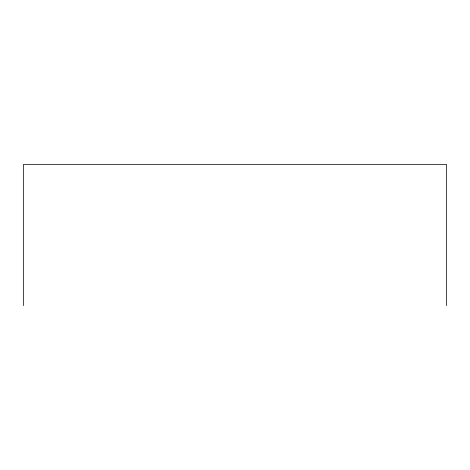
<?xml version="1.0" encoding="UTF-8"?>
<svg xmlns="http://www.w3.org/2000/svg" width="470" height="470" viewBox="0 0 470 470"><rect width="100%" height="100%" fill="white"/><g stroke="black" fill="none" stroke-linecap="round" stroke-linejoin="round"><path stroke-width="0.7" d="M446.5 305.612L446.5 164.388L23.5 164.388L23.5 305.612"/></g></svg>
